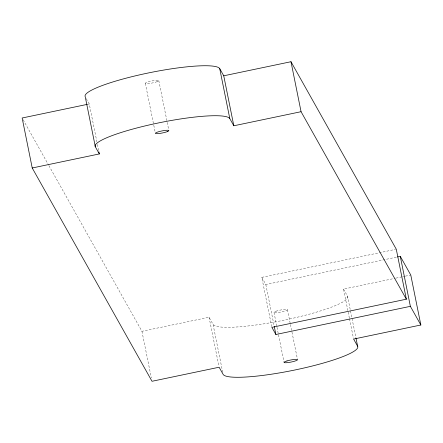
<?xml version="1.0" encoding="UTF-8"?>
<svg xmlns="http://www.w3.org/2000/svg" width="443" height="443" viewBox="0 0 443 443"><rect width="100%" height="100%" fill="white"/><g stroke="black" fill="none" stroke-linecap="round" stroke-linejoin="round"><path stroke-width="0.33" stroke-dasharray="2.21 1.66" d="M87.249 104.371L89.259 103.95L96.89 141.777M271.736 326.674L261.796 277.362L395.605 249.354M261.796 277.362L265.806 284.506L396.911 257.062M48.88 165.599L141.937 331.298L209.046 317.249L213.055 324.387L222.724 372.347M349.383 318.14L343.53 289.091L395.306 278.254M395.976 278.115L402.028 276.847M402.704 276.703L404.719 276.282M405.389 276.144L410.772 275.014M343.53 289.091L347.539 296.234L355.984 338.114M86.252 98.595L89.259 103.95M23.163 119.804L48.542 164.995M349.521 318.816L353.47 338.402M287.452 309.668L290.309 323.85M290.447 324.525L297.53 359.65M274.001 312.481L276.864 326.668M276.997 327.344L278.359 334.094M278.497 334.77L284.079 362.468M265.806 284.506L274.25 326.386M209.046 317.249L218.986 366.555M158.788 80.56L167.094 121.764M167.232 122.44L168.866 130.547M145.337 83.378L153.649 124.583M153.782 125.258L155.144 132.014M141.937 331.298L151.334 377.901M97.432 144.479L98.795 151.235M347.539 296.234A68.781 10.405 -11.4 0 1 285.646 319.835A68.781 10.405 -11.4 0 1 213.055 324.387M157.199 81.645L155.892 82.088A6.878 1.041 -11.4 0 1 149.164 83.5L147.685 83.638A6.878 1.041 -11.4 0 1 146.932 82.293A6.878 1.041 -11.4 0 1 156.44 80.299A6.878 1.041 -11.4 0 1 157.199 81.645M276.903 310.953L275.59 311.396A6.878 1.041 -11.4 0 0 276.349 312.741A6.878 1.041 -11.4 0 0 285.857 310.753A6.878 1.041 -11.4 0 0 285.104 309.402L283.625 309.546A6.878 1.041 -11.4 0 0 276.903 310.953"/><path stroke-width="0.66" d="M87.249 104.371L22.15 117.999L32.228 167.986L152.015 381.279L219.124 367.23L223.134 374.374A68.781 10.405 -11.4 0 0 295.725 369.816A68.781 10.405 -11.4 0 0 357.617 346.221L355.984 338.114M32.228 167.986L99.337 153.937L95.328 146.794L85.25 96.807A68.781 10.405 -11.4 0 1 147.142 73.211A68.781 10.405 -11.4 0 1 219.734 68.654L223.743 75.797L290.985 61.721L396.28 249.21L406.358 299.197L271.875 327.349L275.884 334.493L410.368 306.34L420.85 325.001L353.608 339.078L357.617 346.221M219.734 68.654L229.812 118.641L233.821 125.779L301.063 111.702L406.358 299.197M397.587 256.918L400.289 256.353L410.772 275.014L420.85 325.001M400.289 256.353L410.368 306.34M290.985 61.721L301.063 111.702M223.743 75.797L233.821 125.779M274.25 326.386L275.884 334.493M98.933 151.91L99.337 153.937M95.328 146.794A68.781 10.405 -11.4 0 1 157.221 123.193A68.781 10.405 -11.4 0 1 229.812 118.641M167.277 131.632L165.97 132.075A6.878 1.041 -11.4 0 1 159.242 133.481L157.763 133.625A6.878 1.041 -11.4 0 1 157.01 132.274A6.878 1.041 -11.4 0 1 166.518 130.286A6.878 1.041 -11.4 0 1 167.277 131.632M286.981 360.94L285.669 361.383A6.878 1.041 -11.4 0 0 286.427 362.728A6.878 1.041 -11.4 0 0 295.935 360.735A6.878 1.041 -11.4 0 0 295.182 359.389L293.703 359.528A6.878 1.041 -11.4 0 0 286.981 360.94"/></g></svg>
